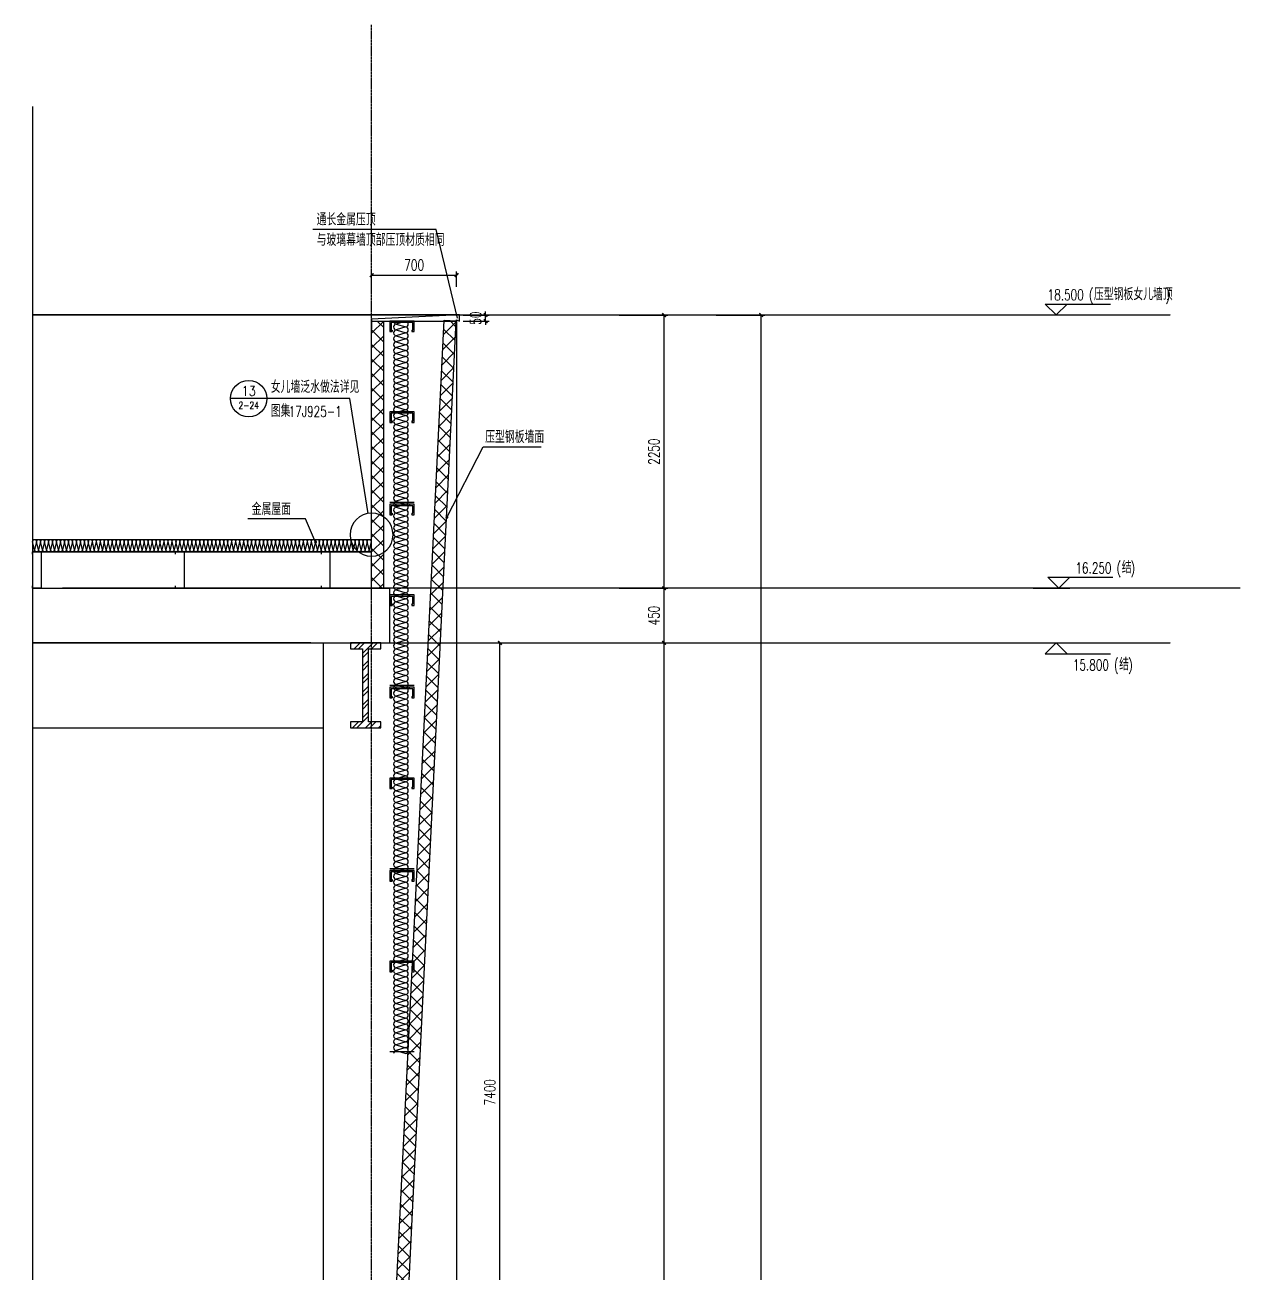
# Model space of a CAD drawing. Extents: x -1899985 to 1774885, y 556286 to 2175695.
# Drawn here: x -477348 to -467345, y 578868 to 589146 of the extents above; entities that cross this region are included whole.
import ezdxf
from ezdxf.enums import TextEntityAlignment as Align

# ---------------------------------------------------------------- set-up
doc = ezdxf.new("R2010")
doc.units = 0
doc.header["$LTSCALE"] = 10
doc.header["$MEASUREMENT"] = 0
doc.linetypes.add('20剖面图$0$__DASH', pattern=[0.35, 0.25, -0.1])
doc.linetypes.add('20剖面图$0$DOTE', pattern=[2.42, 2, -0.2, 0.02, -0.2])
doc.layers.get('Defpoints').update_dxf_attribs({"color": 210})
for name, color, linetype in [('20剖面图$0$A-AXIS-D', 1, 'Continuous'), ('20剖面图$0$A-AXIS-DOTE', 14, '20剖面图$0$DOTE'), ('20剖面图$0$A-AXIS-DP', 126, 'Continuous'), ('20剖面图$0$A-AXIS-SYMB', 3, 'Continuous'), ('20剖面图$0$A-HATCH-2', 251, 'Continuous'), ('20剖面图$0$A-LIN-V', 9, 'Continuous'), ('20剖面图$0$AS-COLN', 6, 'Continuous'), ('20剖面图$0$AS-WALL', 40, 'Continuous'), ('20剖面图$0$DIM_ELEV', 3, 'Continuous'), ('20剖面图$0$DIM_SYMB', 3, 'Continuous'), ('20剖面图$0$PUB_HATCH', 8, 'Continuous'), ('20剖面图$0$PUB_TEXT', 7, 'Continuous'), ('20剖面图$0$建-墙-填充', 8, 'Continuous'), ('20剖面图$0$建-柱-钢', 9, 'Continuous'), ('A-AXIS-DP', 126, 'Continuous'), ('A-LIN-V', 9, 'Continuous'), ('DIM_SYMB', 3, 'Continuous'), ('PUB_TEXT', 7, 'Continuous')]:
    doc.layers.add(name, color=color, linetype=linetype)
doc.styles.add('20剖面图$0$_TCH_DIM', font='SIMPLEX', dxfattribs={"bigfont": 'GBCBIG'})
doc.styles.add('20剖面图$0$_TCH_DIM_T3', font='SIMPLEX', dxfattribs={"width": 0.705882, "bigfont": 'GBCBIG'})
doc.styles.add('_TCH_DIM', font='SIMPLEX', dxfattribs={"bigfont": 'GBCBIG'})
doc.styles.add('_TCH_DIM_T3', font='SIMPLEX', dxfattribs={"width": 0.705882, "bigfont": 'GBCBIG'})
doc.dimstyles.new('20剖面图$0$_TCH_ARCH&&30', dxfattribs={"dimtxt": 89.25, "dimasz": 30, "dimexe": 30, "dimexo": 30, "dimgap": 37.875, "dimtad": 1, "dimdec": 0, "dimzin": 0, "dimdsep": 46, "dimtxsty": '20剖面图$0$_TCH_DIM_T3', "dimblk": '20剖面图$0$_ArchTick', "dimcen": 0.09, "dimclrt": 7, "dimazin": 2, "dimtfac": 1, "dimtdec": 0, "dimtix": 1, "dimtmove": 2, "dimatfit": 3, "dimfxl": 1, "dimtolj": 1, "dimtzin": 0, "dimarcsym": 0})
doc.dimstyles.new('_TCH_ARCH&&30', dxfattribs={"dimtxt": 89.25, "dimasz": 30, "dimexe": 30, "dimexo": 30, "dimgap": 37.875, "dimtad": 1, "dimdec": 0, "dimzin": 0, "dimdsep": 46, "dimtxsty": '_TCH_DIM_T3', "dimblk": 'ARCHTICK', "dimcen": 0.09, "dimclrt": 7, "dimazin": 2, "dimtfac": 1, "dimtdec": 0, "dimtix": 1, "dimtmove": 2, "dimatfit": 3, "dimfxl": 1, "dimtolj": 1, "dimtzin": 0, "dimarcsym": 0})
pattern_1 = [(45, (60, 0), (-60.000061, 60.000061), []), (135, (60, 0), (-60.000061, -60.000061), [])]

# ---------------------------------------------------------------- blocks, each defined once
blk = doc.blocks.new('20剖面图$0$CURVEPATTERNLIB$SYSLIB$岩棉板')
at = {"color": 0}
for p, q in [((0, -17), (12, -67)), ((12, -67), (24, -17))]:
    blk.add_line(p, q, dxfattribs=at)
for centre, start, end in [((12, -17), 0, 180), ((0, -67), 270, 0), ((24, -67), 180, 270)]:
    blk.add_arc(centre, 12, start, end, dxfattribs=at)
blk = doc.blocks.new('20剖面图$0$w423432')
at = {"layer": '20剖面图$0$A-LIN-V'}
blk.add_line((-1406424, 579963), (-1403484, 579963), dxfattribs=at)
for points in [[(-1406424, 580243), (-1406424, 580263), (-1406354, 580263), (-1406354, 579963), (-1406424, 579963), (-1406424, 579983)], [(-1405247, 580243), (-1405247, 580263), (-1405177, 580263), (-1405177, 579963), (-1405247, 579963), (-1405247, 579983)], [(-1404047, 580243), (-1404047, 580263), (-1403977, 580263), (-1403977, 579963), (-1404047, 579963), (-1404047, 579983)]]:
    blk.add_lwpolyline(points, dxfattribs=at)
at = {"layer": '20剖面图$0$AS-COLN'}
for p, q in [((-1406424, 580363), (-1403634, 580363)), ((-1406424, 580263), (-1403634, 580263))]:
    blk.add_line(p, q, dxfattribs=at)
at = {"layer": '20剖面图$0$A-HATCH-2', "xscale": -1.365615733326002, "yscale": 1.351351351351351, "zscale": 1.351351351351351, "rotation": 1.675992753059801e-11}
for p in [(-1406392, 580370), (-1406359, 580370), (-1406326, 580370), (-1406293, 580370), (-1406260, 580370), (-1406228, 580370), (-1406195, 580370), (-1406162, 580370), (-1406129, 580370), (-1406097, 580370), (-1406064, 580370), (-1406031, 580370), (-1405998, 580370), (-1405965, 580370), (-1405933, 580370), (-1405900, 580370), (-1405867, 580370), (-1405834, 580370), (-1405802, 580370), (-1405769, 580370), (-1405736, 580370), (-1405703, 580370), (-1405670, 580370), (-1405638, 580370), (-1405605, 580370), (-1405572, 580370), (-1405539, 580370), (-1405507, 580370), (-1405474, 580370), (-1405441, 580370), (-1405408, 580370), (-1405375, 580370), (-1405343, 580370), (-1405310, 580370), (-1405277, 580370), (-1405244, 580370), (-1405212, 580370), (-1405179, 580370), (-1405146, 580370), (-1405113, 580370), (-1405081, 580370), (-1405048, 580370), (-1405015, 580370), (-1404982, 580370), (-1404949, 580370), (-1404917, 580370), (-1404884, 580370), (-1404851, 580370), (-1404818, 580370), (-1404786, 580370), (-1404753, 580370), (-1404720, 580370), (-1404687, 580370), (-1404654, 580370), (-1404622, 580370), (-1404589, 580370), (-1404556, 580370), (-1404523, 580370), (-1404491, 580370), (-1404458, 580370), (-1404425, 580370), (-1404392, 580370), (-1404359, 580370), (-1404327, 580370), (-1404294, 580370), (-1404261, 580370), (-1404228, 580370), (-1404196, 580370), (-1404163, 580370), (-1404130, 580370), (-1404097, 580370), (-1404064, 580370), (-1404032, 580370), (-1403999, 580370), (-1403966, 580370), (-1403933, 580370), (-1403901, 580370), (-1403868, 580370), (-1403835, 580370), (-1403802, 580370), (-1403770, 580370), (-1403737, 580370), (-1403704, 580370), (-1403671, 580370), (-1403638, 580370)]:
    blk.add_blockref('20剖面图$0$CURVEPATTERNLIB$SYSLIB$岩棉板', p, dxfattribs=at)
blk = doc.blocks.new('20剖面图$0$_ArchTick')
at = {"color": 0, "linetype": 'ByBlock', "const_width": 0.4}
blk.add_lwpolyline([(-0.5, -0.5), (0.5, 0.5)], dxfattribs=at)
blk = doc.blocks.new('*D399')
at = {"layer": '20剖面图$0$A-AXIS-D', "color": 0, "lineweight": -2, "transparency": 16777216}
for p, q in [((-471657, 586757), (-471257, 586757)), ((-471287, 567957), (-471287, 586757)), ((-471657, 567957), (-471257, 567957))]:
    blk.add_line(p, q, dxfattribs=at)
at = {"layer": 'Defpoints', "color": 0, "transparency": 16777216}
for p in [(-471687, 586757), (-471287, 586757), (-471687, 567957)]:
    blk.add_point(p, dxfattribs=at)
at = {"layer": '20剖面图$0$A-AXIS-D', "color": 0, "lineweight": -2, "transparency": 16777216, "xscale": 30, "yscale": 30, "zscale": 30}
for p, rotation in [((-471287, 586757), 90), ((-471287, 567957), 270)]:
    blk.add_blockref('20剖面图$0$_ArchTick', p, dxfattribs=dict(at, rotation=rotation))
at = {"layer": '20剖面图$0$A-AXIS-D', "color": 7, "transparency": 16777216, "insert": (-471370, 577357), "char_height": 89.2, "attachment_point": 5, "rotation": 90, "style": '20剖面图$0$_TCH_DIM_T3'}
blk.add_mtext('\\A1;18800', dxfattribs=at)
blk = doc.blocks.new('*D401')
at = {"layer": '20剖面图$0$A-AXIS-D', "color": 0, "lineweight": -2, "transparency": 16777216}
for p, q in [((-472457, 584057), (-472057, 584057)), ((-472087, 568257), (-472087, 584057)), ((-472457, 568257), (-472057, 568257))]:
    blk.add_line(p, q, dxfattribs=at)
at = {"layer": 'Defpoints', "color": 0, "transparency": 16777216}
for p in [(-472487, 584057), (-472087, 584057), (-472487, 568257)]:
    blk.add_point(p, dxfattribs=at)
at = {"layer": '20剖面图$0$A-AXIS-D', "color": 0, "lineweight": -2, "transparency": 16777216, "xscale": 30, "yscale": 30, "zscale": 30}
for p, rotation in [((-472087, 584057), 90), ((-472087, 568257), 270)]:
    blk.add_blockref('20剖面图$0$_ArchTick', p, dxfattribs=dict(at, rotation=rotation))
at = {"layer": '20剖面图$0$A-AXIS-D', "color": 7, "transparency": 16777216, "insert": (-472170, 576157), "char_height": 89.2, "attachment_point": 5, "rotation": 90, "style": '20剖面图$0$_TCH_DIM_T3'}
blk.add_mtext('\\A1;15800', dxfattribs=at)
blk = doc.blocks.new('*D402')
at = {"layer": '20剖面图$0$A-AXIS-D', "color": 0, "lineweight": -2, "transparency": 16777216}
for p, q in [((-472457, 584507), (-472057, 584507)), ((-472087, 584057), (-472087, 584507)), ((-472457, 584057), (-472057, 584057))]:
    blk.add_line(p, q, dxfattribs=at)
at = {"layer": 'Defpoints', "color": 0, "transparency": 16777216}
for p in [(-472487, 584507), (-472087, 584507), (-472487, 584057)]:
    blk.add_point(p, dxfattribs=at)
at = {"layer": '20剖面图$0$A-AXIS-D', "color": 0, "lineweight": -2, "transparency": 16777216, "xscale": 30, "yscale": 30, "zscale": 30}
for p, rotation in [((-472087, 584507), 90), ((-472087, 584057), 270)]:
    blk.add_blockref('20剖面图$0$_ArchTick', p, dxfattribs=dict(at, rotation=rotation))
at = {"layer": '20剖面图$0$A-AXIS-D', "color": 7, "transparency": 16777216, "insert": (-472170, 584282), "char_height": 89.2, "attachment_point": 5, "rotation": 90, "style": '20剖面图$0$_TCH_DIM_T3'}
blk.add_mtext('\\A1;450', dxfattribs=at)
blk = doc.blocks.new('*D403')
at = {"layer": '20剖面图$0$A-AXIS-D', "color": 0, "lineweight": -2, "transparency": 16777216}
for p, q in [((-472457, 586757), (-472057, 586757)), ((-472087, 584507), (-472087, 586757)), ((-472457, 584507), (-472057, 584507))]:
    blk.add_line(p, q, dxfattribs=at)
at = {"layer": 'Defpoints', "color": 0, "transparency": 16777216}
for p in [(-472487, 586757), (-472087, 586757), (-472487, 584507)]:
    blk.add_point(p, dxfattribs=at)
at = {"layer": '20剖面图$0$A-AXIS-D', "color": 0, "lineweight": -2, "transparency": 16777216, "xscale": 30, "yscale": 30, "zscale": 30}
for p, rotation in [((-472087, 586757), 90), ((-472087, 584507), 270)]:
    blk.add_blockref('20剖面图$0$_ArchTick', p, dxfattribs=dict(at, rotation=rotation))
at = {"layer": '20剖面图$0$A-AXIS-D', "color": 7, "transparency": 16777216, "insert": (-472170, 585632), "char_height": 89.2, "attachment_point": 5, "rotation": 90, "style": '20剖面图$0$_TCH_DIM_T3'}
blk.add_mtext('\\A1;2250', dxfattribs=at)
blk = doc.blocks.new('*D404')
at = {"layer": '20剖面图$0$A-AXIS-DP', "color": 0, "lineweight": -2, "transparency": 16777216}
for p, q in [((-473659, 584057), (-473408, 584057)), ((-473438, 576657), (-473438, 584057)), ((-473659, 576657), (-473408, 576657))]:
    blk.add_line(p, q, dxfattribs=at)
at = {"layer": 'Defpoints', "color": 0, "transparency": 16777216}
for p in [(-473689, 584057), (-473438, 584057), (-473689, 576657)]:
    blk.add_point(p, dxfattribs=at)
at = {"layer": '20剖面图$0$A-AXIS-DP', "color": 0, "lineweight": -2, "transparency": 16777216, "xscale": 30, "yscale": 30, "zscale": 30}
for p, rotation in [((-473438, 584057), 90), ((-473438, 576657), 270)]:
    blk.add_blockref('20剖面图$0$_ArchTick', p, dxfattribs=dict(at, rotation=rotation))
at = {"layer": '20剖面图$0$A-AXIS-DP', "color": 7, "transparency": 16777216, "insert": (-473521, 580357), "char_height": 89.2, "attachment_point": 5, "rotation": 90, "style": '20剖面图$0$_TCH_DIM_T3'}
blk.add_mtext('\\A1;7400', dxfattribs=at)
blk = doc.blocks.new('*D409')
at = {"layer": '20剖面图$0$A-AXIS-DP', "color": 0, "lineweight": -2, "transparency": 16777216}
for p, q in [((-474494, 586990), (-474494, 587116)), ((-474494, 587086), (-473795, 587086)), ((-473795, 586990), (-473795, 587116))]:
    blk.add_line(p, q, dxfattribs=at)
at = {"layer": 'Defpoints', "color": 0, "transparency": 16777216}
for p in [(-473795, 587086), (-474494, 586960), (-473795, 586960)]:
    blk.add_point(p, dxfattribs=at)
at = {"layer": '20剖面图$0$A-AXIS-DP', "color": 0, "lineweight": -2, "transparency": 16777216, "xscale": 30, "yscale": 30, "zscale": 30, "rotation": 180}
blk.add_blockref('20剖面图$0$_ArchTick', (-474494, 587086), dxfattribs=at)
at = {"layer": '20剖面图$0$A-AXIS-DP', "color": 0, "lineweight": -2, "transparency": 16777216, "xscale": 30, "yscale": 30, "zscale": 30}
blk.add_blockref('20剖面图$0$_ArchTick', (-473795, 587086), dxfattribs=at)
at = {"layer": '20剖面图$0$A-AXIS-DP', "color": 7, "transparency": 16777216, "insert": (-474144, 587169), "char_height": 89.2, "attachment_point": 5, "style": '20剖面图$0$_TCH_DIM_T3'}
blk.add_mtext('\\A1;700', dxfattribs=at)
blk = doc.blocks.new('20剖面图$0$CURVEPATTERNLIB$SYSLIB$防水材料1')
at = {"layer": '20剖面图$0$PUB_HATCH'}
h = blk.add_hatch(dxfattribs=at)
h.set_pattern_fill('ANSI31', color=256, scale=10, angle=90, style=0)
h.set_pattern_definition([(45, (-196995.837, -685381.036), (11.22532015, -11.22532015), [])])
h.paths.add_polyline_path([(35, 0), (0, 0), (0, -100), (35, -100), (35, -90), (30, -90), (30, -95), (5, -95), (5, -5), (30, -5), (30, -10), (35, -10)])
h = blk.add_hatch(dxfattribs=at)
h.set_pattern_fill('ANSI31', color=256, scale=10, angle=90, style=0)
h.set_pattern_definition([(45, (-196695.837, -685381.036), (11.22532015, -11.22532015), [])])
h.paths.add_polyline_path([(335, 0), (300, 0), (300, -100), (335, -100), (335, -90), (330, -90), (330, -95), (305, -95), (305, -5), (330, -5), (330, -10), (335, -10)])
at = {"layer": '20剖面图$0$A-LIN-V', "extrusion": (-3.26108e-18, 2.41725e-31, -1)}
blk.add_line((600, 0), (600, -100), dxfattribs=at)
at = {"layer": '20剖面图$0$A-LIN-V'}
for p, q in [((30, -10), (35, -10)), ((330, -10), (335, -10)), ((30, -90), (35, -90)), ((330, -90), (335, -90))]:
    blk.add_line(p, q, dxfattribs=at)
at = {"layer": '20剖面图$0$A-LIN-V', "extrusion": (-3.26108e-18, 2.41725e-31, -1)}
for points in [[(-35, -10), (-35, 0), (0, 0), (0, -100), (-35, -100), (-35, -90)], [(-335, -10), (-335, 0), (-300, 0), (-300, -100), (-335, -100), (-335, -90)], [(-30, -10), (-30, -5), (-5, -5), (-5, -95), (-30, -95), (-30, -90)], [(-330, -10), (-330, -5), (-305, -5), (-305, -95), (-330, -95), (-330, -90)]]:
    blk.add_lwpolyline(points, dxfattribs=at)
at = {"layer": '20剖面图$0$A-LIN-V', "xscale": 0.8142221102150538, "yscale": 0.8108108108108109, "zscale": 0.8142221102150538}
for p in [(0, -20.1), (19.5, -20.1), (39.1, -20.1), (58.6, -20.1), (78.2, -20.1), (97.7, -20.1), (117.2, -20.1), (136.8, -20.1), (156.3, -20.1), (175.9, -20.1), (195.4, -20.1), (215, -20.1), (234.5, -20.1), (254, -20.1), (273.6, -20.1), (293.1, -20.1), (312.7, -20.1), (332.2, -20.1), (351.7, -20.1), (371.3, -20.1), (390.8, -20.1), (410.4, -20.1), (429.9, -20.1), (449.5, -20.1), (469, -20.1), (488.5, -20.1), (508.1, -20.1), (527.6, -20.1), (547.2, -20.1), (566.7, -20.1), (586.2, -20.1)]:
    blk.add_blockref('20剖面图$0$CURVEPATTERNLIB$SYSLIB$岩棉板', p, dxfattribs=at)
blk = doc.blocks.new('_ArchTick')
at = {"color": 0, "linetype": 'ByBlock', "const_width": 0.4}
blk.add_lwpolyline([(-0.5, -0.5), (0.5, 0.5)], dxfattribs=at)
blk = doc.blocks.new('*D103')
at = {"layer": 'A-AXIS-DP', "color": 0, "lineweight": -2, "transparency": 16777216}
for p, q in [((-473556, 586757), (-473556, 586787)), ((-473741, 586757), (-473526, 586757)), ((-473741, 586707), (-473526, 586707)), ((-473556, 586707), (-473556, 586757)), ((-473556, 586707), (-473556, 586677))]:
    blk.add_line(p, q, dxfattribs=at)
at = {"layer": 'Defpoints', "color": 0, "transparency": 16777216}
for p in [(-473771, 586757), (-473771, 586707), (-473556, 586757)]:
    blk.add_point(p, dxfattribs=at)
at = {"layer": 'A-AXIS-DP', "color": 0, "lineweight": -2, "transparency": 16777216, "xscale": 30, "yscale": 30, "zscale": 30}
for p, rotation in [((-473556, 586757), 270), ((-473556, 586707), 90)]:
    blk.add_blockref('_ArchTick', p, dxfattribs=dict(at, rotation=rotation))
at = {"layer": 'A-AXIS-DP', "color": 7, "transparency": 16777216, "insert": (-473638, 586732), "char_height": 89.2, "attachment_point": 5, "rotation": 90, "style": '_TCH_DIM_T3'}
blk.add_mtext('\\A1;50', dxfattribs=at)
blk = doc.blocks.new('20剖面图')
at = {"layer": '20剖面图$0$PUB_HATCH'}
h = blk.add_hatch(dxfattribs=at)
h.set_pattern_fill('多孔材料', color=256, scale=30, style=0)
h.set_pattern_definition(pattern_1)
h.paths.add_polyline_path([(-474394.4, 584507.5), (-474394.4, 586707.5), (-474494.4, 586707.5), (-474494.4, 584507.5)])
h = blk.add_hatch(dxfattribs=at)
h.set_pattern_fill('多孔材料', color=256, scale=30, style=0)
h.set_pattern_definition(pattern_1)
h.paths.add_polyline_path([(-474391.7, 576657.5), (-474294, 576607.5), (-473798.2, 586709), (-473898.1, 586713.9)])
at = {"layer": '20剖面图$0$建-墙-填充'}
h = blk.add_hatch(dxfattribs=at)
h.set_pattern_fill('金属', color=256, scale=30, style=0)
h.set_pattern_definition([(45, (0, 0), (-53.0330086, 53.0330086), []), (45, (35.355, 0), (-53.0330086, 53.0330086), [])])
h.paths.add_polyline_path([(-474419.4, 584057.5), (-474669.4, 584057.5), (-474669.4, 584007.5), (-474569.4, 584007.5), (-474569.4, 583407.5), (-474669.4, 583407.5), (-474669.4, 583357.5), (-474419.4, 583357.5), (-474419.4, 583407.5), (-474519.4, 583407.5), (-474519.4, 584007.5), (-474419.4, 584007.5)])
at = {"layer": '20剖面图$0$A-AXIS-DOTE'}
blk.add_line((-474494.4, 565580.6), (-474494.4, 589146), dxfattribs=at)
at = {"layer": '20剖面图$0$A-AXIS-DOTE', "linetype": '20剖面图$0$__DASH', "ltscale": 2}
for p, q in [((-477284.8, 586757.5), (-467917.1, 586757.5)), ((-467345.4, 584507.5), (-477037.5, 584507.5)), ((-477284.8, 584057.5), (-467917.1, 584057.5))]:
    blk.add_line(p, q, dxfattribs=at)
at = {"layer": '20剖面图$0$A-AXIS-SYMB'}
for p, q in [((-475355.6, 586069.2), (-475655.6, 586069.2)), ((-474673.8, 586069.2), (-475355.6, 586069.2)), ((-474522.4, 585123.2), (-474673.8, 586069.2))]:
    blk.add_line(p, q, dxfattribs=at)
blk.add_lwpolyline([(-474317.4, 584948.4, 1), (-474671.4, 584948.4, 1)], format="xyb", close=True, dxfattribs=at)
blk.add_circle((-475505.6, 586069.2), 150, dxfattribs=at)
at = {"layer": '20剖面图$0$A-LIN-V'}
for p, q in [((-473770.5, 586757.5), (-477284.8, 586757.5)), ((-473794.6, 586718.8), (-473794.6, 585799.5)), ((-473794.6, 586718.8), (-473794.6, 568214.9)), ((-474344.4, 584057.5), (-474344.4, 584507.5)), ((-474994.4, 584057.5), (-477284.8, 584057.5)), ((-474994.4, 584057.5), (-474344.4, 584057.5)), ((-474894.4, 584057.5), (-474894.4, 568257.5)), ((-477284.8, 583357.5), (-474894.4, 583357.5))]:
    blk.add_line(p, q, dxfattribs=at)
for points in [[(-474644.4, 586757.5), (-474001, 586757.5)], [(-474494.4, 586707.5), (-473794.6, 586707.5)]]:
    blk.add_lwpolyline(points, dxfattribs=at)
at = {"layer": '20剖面图$0$AS-WALL'}
for p, q in [((-474494.4, 584507.5), (-474494.4, 586707.5)), ((-474494.4, 586707.5), (-474394.4, 586707.5)), ((-474394.4, 584507.5), (-474394.4, 586707.5)), ((-474391.7, 576657.5), (-473898.1, 586713.9)), ((-474294, 576607.5), (-473798.2, 586709)), ((-473898.1, 586713.9), (-473798.2, 586709)), ((-474494.4, 584507.5), (-474394.4, 584507.5))]:
    blk.add_line(p, q, dxfattribs=at)
blk.add_lwpolyline([(-473794.6, 586686.2), (-473794.6, 586718.8), (-473770.5, 586707.5), (-473770.5, 586757.5), (-474494.4, 586724.3), (-474494.4, 586640)], dxfattribs=at)
at = {"layer": '20剖面图$0$DIM_ELEV'}
for p, q in [((-468859, 586757.5), (-468949, 586847.5)), ((-468949, 586847.5), (-468412.6, 586847.5)), ((-468859, 586757.5), (-468769, 586847.5)), ((-469069, 586757.5), (-468769, 586757.5)), ((-468837.6, 584507.5), (-468927.6, 584597.5)), ((-468927.6, 584597.5), (-468391.2, 584597.5)), ((-468837.6, 584507.5), (-468747.6, 584597.5)), ((-469047.6, 584507.5), (-468747.6, 584507.5)), ((-469069, 584057.5), (-468769, 584057.5)), ((-468859, 584057.5), (-468949, 583967.5)), ((-468859, 584057.5), (-468769, 583967.5)), ((-468949, 583967.5), (-468412.6, 583967.5))]:
    blk.add_line(p, q, dxfattribs=at)
at = {"layer": '20剖面图$0$DIM_SYMB'}
for p, q in [((-473874.4, 585090.7), (-473574.8, 585671.6)), ((-473574.8, 585671.6), (-473098.9, 585671.6)), ((-475037.5, 585077.7), (-475513.3, 585077.7)), ((-474955.6, 584887.8), (-475037.5, 585077.7))]:
    blk.add_line(p, q, dxfattribs=at)
blk.add_lwpolyline([(-477284.8, 588475.8), (-477284.8, 577203.5), (-477221.8, 577180.6), (-477347.8, 577158.4), (-477284.8, 577136), (-477284.8, 565863.8)], dxfattribs=at)
at = {"layer": '20剖面图$0$DIM_SYMB', "const_width": 12}
for points in [[(-473877.1, 585085.4, 1), (-473871.6, 585096, 1)], [(-474953.3, 584882.3, 1), (-474958, 584893.3, 1)]]:
    blk.add_lwpolyline(points, format="xyb", close=True, dxfattribs=at)
at = {"layer": '20剖面图$0$建-柱-钢'}
for p, q in [((-474419.4, 584057.5), (-474669.4, 584057.5)), ((-474669.4, 584057.5), (-474669.4, 584007.5)), ((-474669.4, 584007.5), (-474569.4, 584007.5)), ((-474569.4, 584007.5), (-474569.4, 583407.5)), ((-474519.4, 583407.5), (-474519.4, 584007.5)), ((-474519.4, 584007.5), (-474419.4, 584007.5)), ((-474419.4, 584007.5), (-474419.4, 584057.5)), ((-474569.4, 583407.5), (-474669.4, 583407.5)), ((-474669.4, 583407.5), (-474669.4, 583357.5)), ((-474419.4, 583407.5), (-474519.4, 583407.5)), ((-474419.4, 583357.5), (-474419.4, 583407.5)), ((-474669.4, 583357.5), (-474419.4, 583357.5))]:
    blk.add_line(p, q, dxfattribs=at)
at = {"layer": '20剖面图$0$A-HATCH-2', "xscale": 2.489436289923049, "yscale": 1.999999999990687, "zscale": 1.999999999990687, "rotation": 269.9999999911153}
for p in [(-474144.4, 586707.5), (-474144.4, 585199.4), (-474144.4, 583691.3), (-474144.4, 582183.3)]:
    blk.add_blockref('20剖面图$0$CURVEPATTERNLIB$SYSLIB$防水材料1', p, dxfattribs=at)
at = {"layer": '20剖面图$0$A-LIN-V'}
blk.add_blockref('20剖面图$0$w423432', (929139.5, 4544.4), dxfattribs=at)
at = {"layer": '20剖面图$0$PUB_TEXT', "style": '20剖面图$0$_TCH_DIM', "width": 0.705882}
for s, height, p in [('(', 89.2, (-468589.8, 586879)), (')', 89.2, (-467958, 586879)), ('18.500', 89.25, (-468928.8, 586879)), ('17J925-1', 89.25, (-475176.7, 585918.3)), ('16.250', 89.25, (-468700.2, 584629)), ('(', 89.2, (-468361.2, 584629)), (')', 89.2, (-468245.5, 584629)), ('15.800', 89.25, (-468721.6, 583831)), ('(', 89.2, (-468382.6, 583831)), (')', 89.2, (-468266.8, 583831))]:
    blk.add_text(s, height=height, dxfattribs=at).set_placement(p)
at = {"layer": '20剖面图$0$PUB_TEXT', "style": '20剖面图$0$_TCH_DIM'}
for s, height, p in [('压型钢板女儿墙顶', 101.28, (-468547.8, 586879)), ('女儿墙泛水做法详见', 101.28, (-475324.1, 586115.4)), ('图集', 101.28, (-475324.1, 585918.3)), ('压型钢板墙面', 101.28, (-473559.4, 585703.1)), ('金属屋面', 101.28, (-475481.8, 585109.2)), ('结', 101.3, (-468319.2, 584629)), ('结', 101.3, (-468340.6, 583831))]:
    blk.add_text(s, height=height, dxfattribs=at).set_placement(p)
for s, height, width, p, p2 in [('13', 79.49, 1.241002, (-475563.8, 586092.7), (-475447.5, 586092.7)), ('2-24', 56.95, 1.081137, (-475589.9, 585985.4), (-475421.4, 585985.4))]:
    blk.add_text(s, height=height, dxfattribs=dict(at, width=width)).set_placement(p, p2, align=Align.FIT)
at = {"layer": '20剖面图$0$A-AXIS-D'}
for p1, p2, picture, middle in [((-472487.3, 584507.5), (-472487.3, 586757.5), '*D403', (-472169.8, 585632.5)), ((-471687.3, 567957.5), (-471687.3, 586757.5), '*D399', (-471369.8, 577357.5)), ((-472487.3, 584057.5), (-472487.3, 584507.5), '*D402', (-472169.8, 584282.5)), ((-472487.3, 568257.5), (-472487.3, 584057.5), '*D401', (-472169.8, 576157.5))]:
    dim = blk.add_aligned_dim(p1=p1, p2=p2, distance=-400, dimstyle='20剖面图$0$_TCH_ARCH&&30', dxfattribs=at)
    dim.commit()
    dim.dimension.update_dxf_attribs({"geometry": picture, "text_midpoint": middle})
at = {"layer": '20剖面图$0$A-AXIS-DP'}
for p1, p2, distance, picture, middle in [((-474494.4, 586960.3), (-473794.6, 586960.3), 125.9, '*D409', (-474144.5, 587168.7)), ((-473689.2, 576657.5), (-473689.2, 584057.5), -251.1, '*D404', (-473520.6, 580357.5))]:
    dim = blk.add_aligned_dim(p1=p1, p2=p2, distance=distance, dimstyle='20剖面图$0$_TCH_ARCH&&30', dxfattribs=at)
    dim.commit()
    dim.dimension.update_dxf_attribs({"geometry": picture, "text_midpoint": middle})

msp = doc.modelspace()

# ---------------------------------------------------------------- block references
at = {"layer": 'A-LIN-V'}
msp.add_blockref('20剖面图', (0, 0), dxfattribs=at)

# ---------------------------------------------------------------- next in the draw order: linework, layer by layer
at = {"layer": 'DIM_SYMB'}
for p, q in [((-473962.4, 587462.8), (-474978.4, 587462.8)), ((-473786.8, 586732.5), (-473962.4, 587462.8))]:
    msp.add_line(p, q, dxfattribs=at)

# ---------------------------------------------------------------- next in the draw order: texts
at = {"layer": 'PUB_TEXT', "style": '_TCH_DIM'}
for s, height, p in [('通长金属压顶', 101.28, (-474946.9, 587494.3)), ('与玻璃幕墙顶部压顶材质相同', 101.277, (-474946.9, 587326.3))]:
    msp.add_text(s, height=height, dxfattribs=at).set_placement(p)

# ---------------------------------------------------------------- next in the draw order: dimensions: what is measured, and where the dimension line sits
at = {"layer": 'A-AXIS-DP'}
dim = msp.add_aligned_dim(p1=(-473770.5, 586707.5), p2=(-473770.5, 586757.5), distance=-214.8, dimstyle='_TCH_ARCH&&30', dxfattribs=at)
dim.commit()
dim.dimension.update_dxf_attribs({"geometry": '*D103', "text_midpoint": (-473638.2, 586732.5)})

doc.saveas('drawing.dxf')
